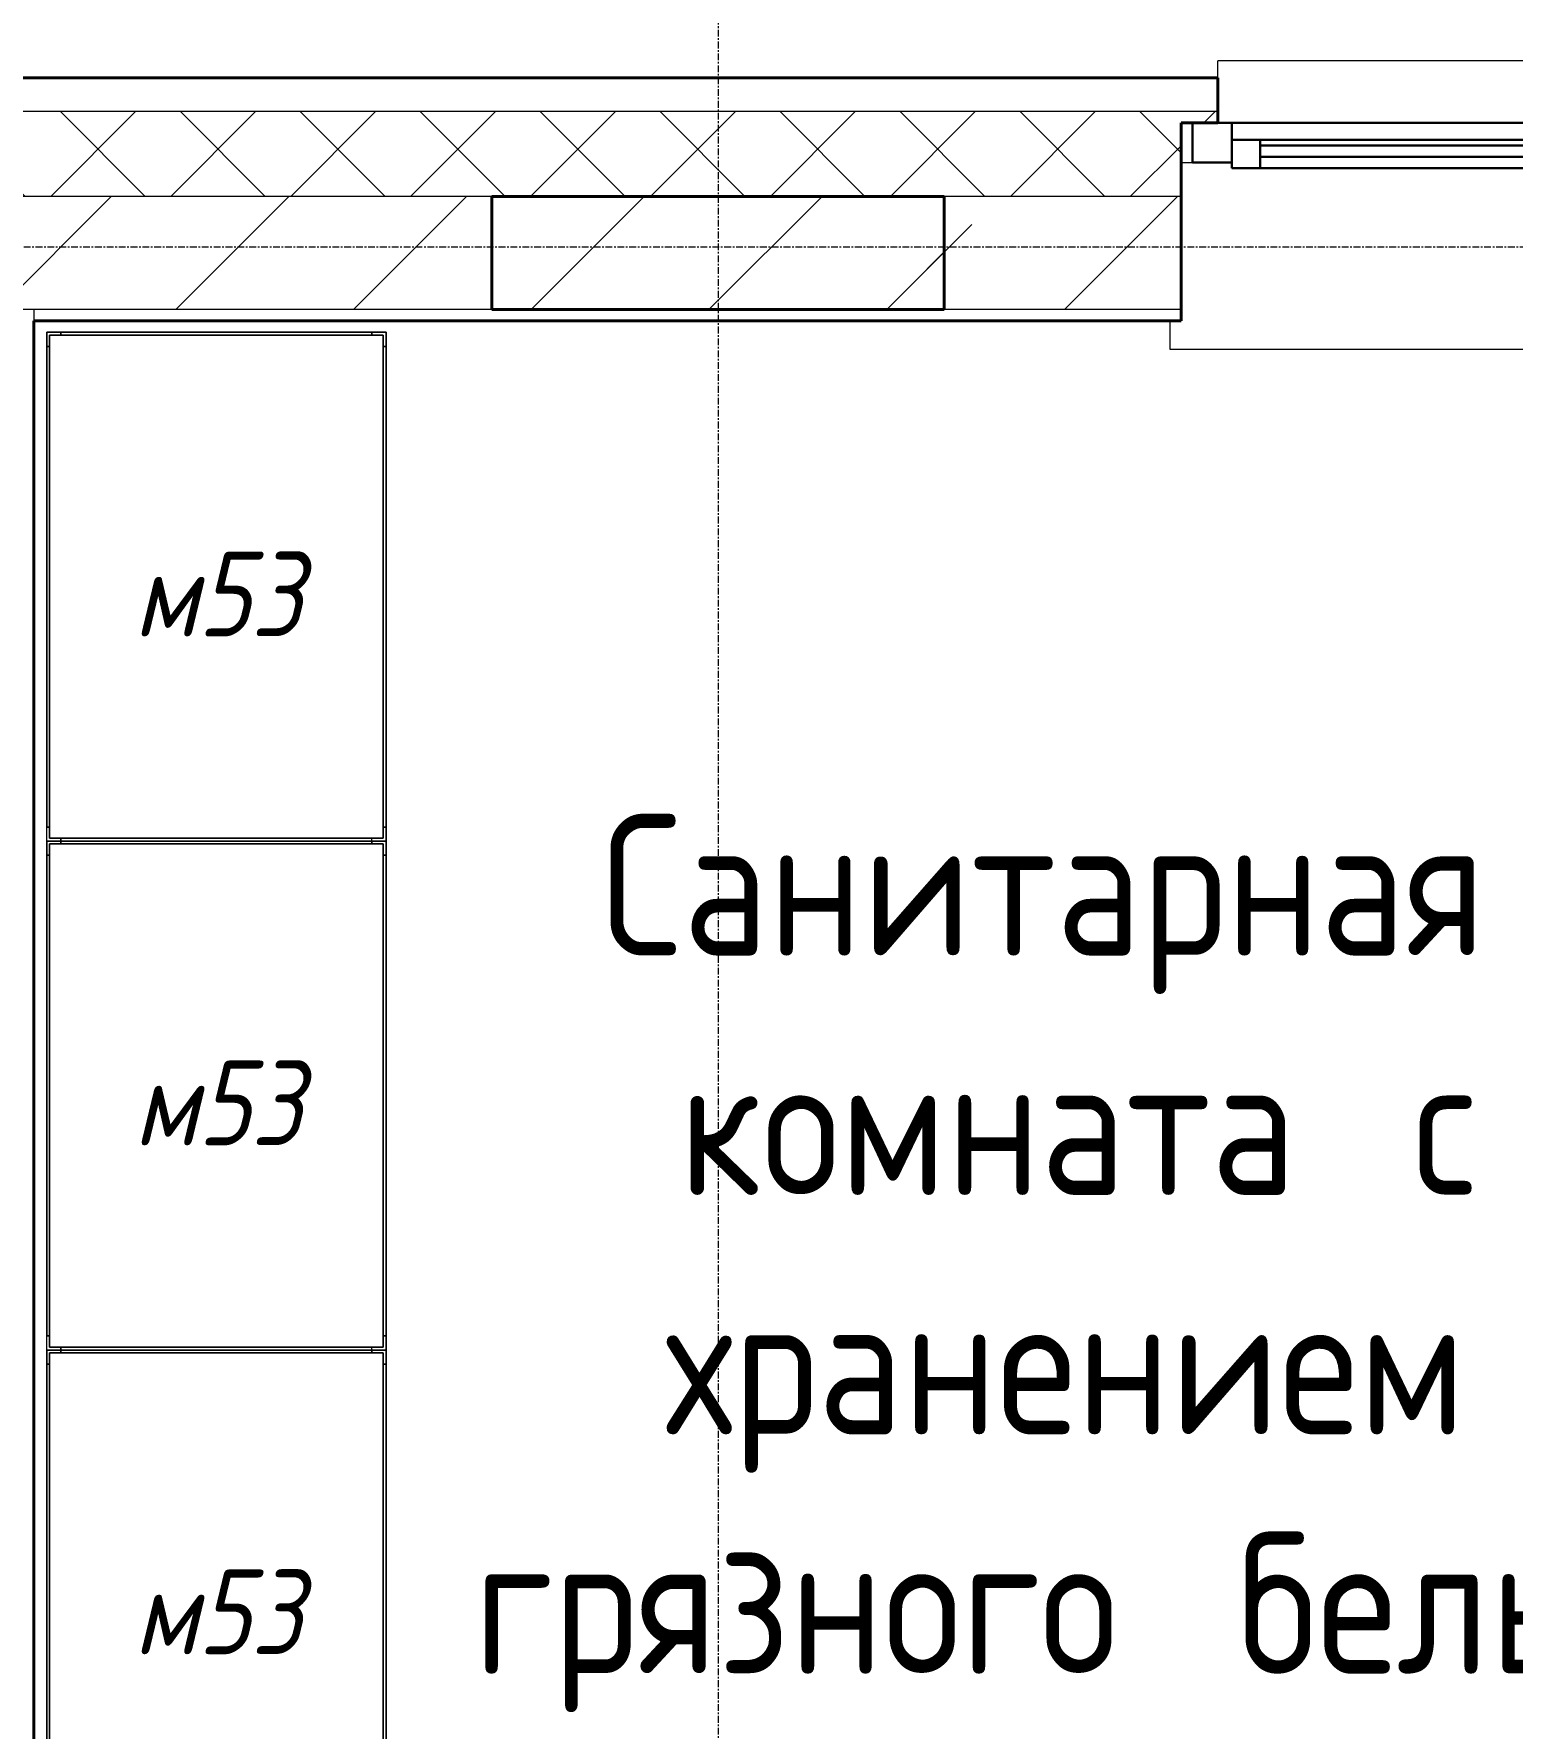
# Model space of a CAD drawing. Header units: millimetres. Extents: x -32954 to 151739, y -65671 to 56243.
# Drawn here: x -23660 to -21046, y -23373 to -20377 of the extents above; entities that cross this region are included whole.
import ezdxf

# ---------------------------------------------------------------- set-up
doc = ezdxf.new("R2010")
doc.units = ezdxf.units.MM
doc.linetypes.add('ADSK_Линия сетки', pattern=[21, 12, -3, 3, -3])
for name, color, linetype, lineweight in [('A-GENM', 7, 'Continuous', 9), ('I-FURN', 7, 'Continuous', 9), ('I-FURN-IDEN', 7, 'Continuous', 9), ('Каркас_Импост', 7, 'Continuous', 30), ('Колонны', 7, 'Continuous', 18), ('Марки помещений', 7, 'Continuous', 18), ('Окна', 7, 'Continuous', 18), ('Оси', 7, 'Continuous', 9), ('Остекление', 7, 'Continuous', 30), ('Отлив', 7, 'Continuous', 18), ('Подоконник_Верхний брус', 7, 'Continuous', 18), ('Стены разрез', 7, 'Continuous', 40), ('Стены штриховка', 7, 'Continuous', 18)]:
    doc.layers.add(name, color=color, linetype=linetype, lineweight=lineweight)
doc.styles.add('GOST Common', font='GOST_Common.ttf', dxfattribs={"width": 0.9, "height": 250})
doc.styles.add('GOST Common_I', font='GOST_Common Italic.ttf', dxfattribs={"width": 0.9, "height": 150})

# ---------------------------------------------------------------- blocks, each defined once
blk = doc.blocks.new('B2B_Окно_1створка - 1320х1460h-729011-В_АР_ПЭ_02 Этаж')
at = {"layer": 'Каркас_Импост', "lineweight": 30}
for p, q in [((-660, 135), (-660, 65)), ((-590, 135), (-615, 135)), ((-590, 105), (-590, 135)), ((590, 135), (590, 105)), ((615, 135), (590, 135)), ((660, 65), (660, 135)), ((-540, 105), (-590, 105)), ((-590, 105), (-590, 55)), ((-540, 55), (-540, 105)), ((540, 105), (540, 55)), ((590, 105), (540, 105)), ((590, 55), (590, 105)), ((-660, 65), (-590, 65)), ((590, 65), (660, 65)), ((-590, 55), (-540, 55)), ((540, 55), (590, 55))]:
    blk.add_line(p, q, dxfattribs=at)
at = {"layer": 'Каркас_Импост'}
for p, q in [((590, 135), (-590, 135)), ((540, 105), (-540, 105)), ((-540, 55), (540, 55))]:
    blk.add_line(p, q, dxfattribs=at)
at = {"layer": 'Остекление'}
for p, q in [((540, 95), (-540, 95)), ((-540, 95), (-540, 75)), ((540, 75), (540, 95)), ((-540, 75), (540, 75))]:
    blk.add_line(p, q, dxfattribs=at)
blk = doc.blocks.new('В2В_Подоконник_ПВХ - ПВХ-717279-В_АР_ПЭ_02 Этаж')
at = {"layer": 'Подоконник_Верхний брус'}
for p, q in [((-680, 0), (-660, 0)), ((660, 0), (680, 0)), ((-700, -280), (-700, -330)), ((700, -330), (700, -280)), ((-700, -330), (700, -330))]:
    blk.add_line(p, q, dxfattribs=at)
blk = doc.blocks.new('B2B_Отлив - Отлив_металлический-717280-В_АР_ПЭ_02 Этаж')
at = {"layer": 'Отлив'}
for p, q in [((-615, 80), (-615, 110)), ((615, 110), (-615, 110)), ((615, 110), (615, 80)), ((-615, 1), (615, 1))]:
    blk.add_line(p, q, dxfattribs=at)
blk = doc.blocks.new('М10-М12-М53-М103-М155-М186-М376-М386-М387-М390_Стеллаж - М53_Стеллаж разборный 900х600х1830-8574333-О_ТХ_03')
at = {"layer": 'A-GENM'}
for p, q in [((-425, 0), (-425, -5)), ((425, 0), (-425, 0)), ((-425, 0), (-425, -5)), ((425, 0), (-425, 0)), ((-425, -5), (-425, 0)), ((-425, 0), (425, 0)), ((-425, 0), (-425, -5)), ((425, 0), (-425, 0)), ((425, -5), (425, 0)), ((425, 0), (425, -5)), ((425, 0), (425, -5)), ((425, -5), (425, 0)), ((-425, 0), (-450, 0)), ((-450, 0), (-450, -25)), ((-450, -25), (-450, 0)), ((-450, 0), (-425, 0)), ((-445, -25), (-450, -25)), ((-450, -575), (-450, -25)), ((-450, -25), (-445, -25)), ((-450, -25), (-450, -575)), ((-450, -575), (-450, -25)), ((-445, -25), (-450, -25)), ((-450, -25), (-450, -575)), ((-445, -25), (-450, -25)), ((-450, -575), (-450, -25)), ((-450, -25), (-445, -25)), ((-450, -25), (-450, -575)), ((-445, -25), (-450, -25)), ((-450, -575), (-450, -25)), ((-445, -25), (-450, -25)), ((-450, -25), (-450, -575)), ((-445, -25), (-450, -25)), ((-425, -5), (-445, -5)), ((-445, -5), (-445, -25)), ((-445, -25), (-445, -5)), ((-445, -5), (-425, -5)), ((-445, -25), (-445, -5)), ((-445, -5), (-425, -5)), ((-425, -5), (-445, -5)), ((-445, -5), (-445, -25)), ((-445, -25), (-445, -5)), ((-445, -5), (-425, -5)), ((-425, -5), (-445, -5)), ((-445, -5), (-445, -25)), ((-445, -25), (-445, -5)), ((-445, -5), (-425, -5)), ((-425, -5), (-445, -5)), ((-445, -5), (-445, -25)), ((-445, -575), (-445, -25)), ((-445, -25), (-445, -575)), ((-445, -575), (-445, -25)), ((-445, -25), (-445, -595)), ((-445, -575), (-445, -25)), ((-445, -25), (-445, -575)), ((-445, -575), (-445, -25)), ((-445, -25), (-445, -595)), ((-425, 0), (-425, -5)), ((425, 0), (-425, 0)), ((-425, 0), (-425, -5)), ((425, 0), (-425, 0)), ((-425, -5), (-425, 0)), ((-425, 0), (425, 0)), ((-425, 0), (-425, -5)), ((425, 0), (-425, 0)), ((-425, -5), (425, -5)), ((425, -5), (-425, -5)), ((425, -5), (-425, -5)), ((425, -5), (-425, -5)), ((-425, -5), (425, -5)), ((425, -5), (-425, -5)), ((425, -5), (-425, -5)), ((425, -5), (-425, -5)), ((450, 0), (425, 0)), ((425, -5), (425, 0)), ((425, 0), (450, 0)), ((425, 0), (425, -5)), ((425, 0), (425, -5)), ((425, -5), (425, 0)), ((445, -5), (425, -5)), ((425, -5), (445, -5)), ((425, -5), (445, -5)), ((445, -5), (425, -5)), ((425, -5), (445, -5)), ((445, -5), (425, -5)), ((425, -5), (445, -5)), ((445, -5), (425, -5)), ((445, -25), (445, -5)), ((445, -5), (445, -25)), ((445, -5), (445, -25)), ((445, -25), (445, -5)), ((445, -5), (445, -25)), ((445, -25), (445, -5)), ((445, -5), (445, -25)), ((445, -25), (445, -5)), ((450, -25), (445, -25)), ((445, -25), (445, -575)), ((445, -595), (445, -25)), ((450, -25), (445, -25)), ((445, -25), (445, -575)), ((445, -595), (445, -25)), ((450, -25), (445, -25)), ((450, -25), (445, -25)), ((445, -25), (445, -575)), ((445, -595), (445, -25)), ((450, -25), (445, -25)), ((450, -25), (445, -25)), ((445, -25), (445, -575)), ((445, -595), (445, -25)), ((450, -25), (445, -25)), ((450, -25), (445, -25)), ((450, -25), (450, 0)), ((450, 0), (450, -25)), ((450, -25), (450, -600)), ((450, -575), (450, -25)), ((450, -25), (450, -575)), ((450, -575), (450, -25)), ((450, -25), (450, -575)), ((450, -575), (450, -25)), ((450, -25), (450, -575)), ((450, -575), (450, -25)), ((-450, -575), (-450, -600)), ((-450, -575), (-445, -575)), ((-450, -600), (-450, -575)), ((-445, -575), (-450, -575)), ((-445, -575), (-450, -575)), ((-445, -575), (-450, -575)), ((-445, -575), (-450, -575)), ((-445, -575), (-450, -575)), ((-445, -575), (-450, -575)), ((-450, -575), (-445, -575)), ((-445, -575), (-445, -595)), ((-445, -595), (-445, -575)), ((-445, -595), (-445, -575)), ((-445, -595), (-445, -575)), ((-445, -595), (-445, -575)), ((-445, -575), (-445, -595)), ((-445, -595), (-425, -595)), ((-425, -595), (-445, -595)), ((-425, -595), (-445, -595)), ((-425, -595), (-445, -595)), ((-445, -595), (445, -595)), ((-425, -595), (-445, -595)), ((-445, -595), (-425, -595)), ((-445, -595), (445, -595)), ((-425, -595), (-425, -600)), ((-425, -600), (-425, -595)), ((-425, -600), (-425, -595)), ((-425, -600), (-425, -595)), ((-425, -600), (-425, -595)), ((425, -595), (-425, -595)), ((-425, -595), (445, -595)), ((-425, -595), (-425, -600)), ((425, -595), (-425, -595)), ((425, -595), (-425, -595)), ((-425, -595), (445, -595)), ((-425, -595), (-425, -600)), ((-425, -595), (-425, -600)), ((425, -595), (-425, -595)), ((425, -600), (425, -595)), ((425, -595), (445, -595)), ((445, -595), (425, -595)), ((425, -600), (425, -595)), ((425, -595), (425, -600)), ((445, -595), (425, -595)), ((425, -595), (425, -600)), ((425, -595), (425, -600)), ((445, -595), (425, -595)), ((425, -595), (425, -600)), ((425, -595), (425, -600)), ((425, -595), (425, -600)), ((445, -595), (445, -575)), ((445, -575), (450, -575)), ((445, -575), (450, -575)), ((450, -575), (445, -575)), ((445, -575), (445, -595)), ((450, -575), (445, -575)), ((450, -575), (445, -575)), ((445, -575), (445, -595)), ((450, -575), (445, -575)), ((450, -575), (445, -575)), ((445, -575), (445, -595)), ((450, -575), (445, -575)), ((450, -575), (450, -600)), ((-450, -600), (-425, -600)), ((-425, -600), (-450, -600)), ((450, -600), (-425, -600)), ((-425, -600), (425, -600)), ((425, -600), (-425, -600)), ((-425, -600), (425, -600)), ((425, -600), (-425, -600)), ((-425, -600), (425, -600)), ((425, -600), (-425, -600)), ((-425, -600), (425, -600)), ((450, -600), (425, -600))]:
    blk.add_line(p, q, dxfattribs=at)

msp = doc.modelspace()

# ---------------------------------------------------------------- hatches: boundary and pattern name
at = {"layer": 'Колонны', "lineweight": 9}
h = msp.add_hatch(dxfattribs=at)
h.set_pattern_fill('FP_3', color=256, style=0, pattern_type=2)
h.set_pattern_definition([(45, (-4e-12, -22914.43), (-314.309, 314.309), []), (45, (314.3, -22914.43), (-314.309, 314.309), [222.25, -111.125])])
h.paths.add_polyline_path([(-22050, -20864.4), (-22050, -20664.4), (-22850, -20664.4), (-22850, -20864.4)])
at = {"layer": 'Стены разрез', "lineweight": 9}
h = msp.add_hatch(dxfattribs=at)
h.set_pattern_fill('FP_1', color=256, style=0, pattern_type=2)
h.set_pattern_definition([(45, (-4e-12, -22914.43), (-106.066, 106.066), []), (135, (-4e-12, -22914.43), (-106.066, -106.066), [])])
h.paths.add_polyline_path([(-15365, -20664.4), (-15365, -20514.4), (-15865, -20514.4), (-15865, -20534.4), (-15800, -20534.4), (-15800, -20664.4)])
h.paths.add_polyline_path([(-18155, -20664.4), (-17160, -20664.4), (-17160, -20534.4), (-17095, -20534.4), (-17095, -20514.4), (-18220, -20514.4), (-18220, -20534.4), (-18155, -20534.4)])
h.paths.add_polyline_path([(-19515, -20664.4), (-19515, -20534.4), (-19450, -20534.4), (-19450, -20514.4), (-20336.2, -20514.4), (-20336.2, -20534.4), (-20271.2, -20534.4), (-20271.2, -20664.4), (-19643.4, -20664.4)])
h.paths.add_polyline_path([(-21631.2, -20664.4), (-21631.2, -20534.4), (-21566.2, -20534.4), (-21566.2, -20514.4), (-24470, -20514.4), (-24470, -20534.4), (-24405, -20534.4), (-24405, -20664.4), (-24150.2, -20664.4)])
h.paths.add_polyline_path([(-25765, -20664.4), (-25765, -20534.4), (-25700, -20534.4), (-25700, -20514.4), (-27565, -20514.4), (-27565, -20534.4), (-27500, -20534.4), (-27500, -20664.4), (-27154.8, -20664.4)])
h.paths.add_polyline_path([(-30220, -20664.4), (-28860, -20664.4), (-28860, -20534.4), (-28795, -20534.4), (-28795, -20514.4), (-30220, -20514.4)])
h = msp.add_hatch(dxfattribs=at)
h.set_pattern_fill('FP_2', color=256, style=0, pattern_type=2)
h.set_pattern_definition([(45, (-4e-12, -22914.43), (-314.309, 314.309), []), (45, (314.3, -22914.43), (-314.309, 314.309), [555.625, -111.125, 3.353, -107.772])])
h.paths.add_polyline_path([(-15365, -20864.4), (-15365, -20664.4), (-15800, -20664.4), (-15800, -20864.4)])
h.paths.add_polyline_path([(-17390, -20864.4), (-17160, -20864.4), (-17160, -20664.4), (-18155, -20664.4), (-18155, -20864.4), (-18141.1, -20864.4)])
h.paths.add_polyline_path([(-19643.4, -20864.4), (-19515, -20864.4), (-19515, -20664.4), (-20271.2, -20664.4), (-20271.2, -20864.4), (-19835, -20864.4)])
h.paths.add_polyline_path([(-21631.2, -20864.4), (-21631.2, -20664.4), (-24405, -20664.4), (-24405, -20864.4), (-23660, -20864.4)])
h.paths.add_polyline_path([(-25765, -20864.4), (-25765, -20664.4), (-27500, -20664.4), (-27500, -20864.4), (-26385, -20864.4)])
h.paths.add_polyline_path([(-29890, -20864.4), (-28860, -20864.4), (-28860, -20664.4), (-30070, -20664.4), (-30070, -20864.4), (-30050, -20864.4)])

# ---------------------------------------------------------------- linework, layer by layer
at = {"layer": 'Колонны', "lineweight": 40}
for p, q in [((-22050, -20664.4), (-22850, -20664.4)), ((-22850, -20664.4), (-22850, -20864.4)), ((-22050, -20864.4), (-22050, -20664.4)), ((-22850, -20864.4), (-22050, -20864.4))]:
    msp.add_line(p, q, dxfattribs=at)
at = {"layer": 'Оси', "linetype": 'ADSK_Линия сетки'}
for p, q in [((-22450, -18626.6), (-22450, -37414.4)), ((2500, -20754.4), (-32136.4, -20754.4))]:
    msp.add_line(p, q, dxfattribs=at)
at = {"layer": 'Стены разрез'}
for p, q in [((-21566.2, -20454.4), (-24470, -20454.4)), ((-21566.2, -20534.4), (-21566.2, -20454.4)), ((-21631.2, -20884.4), (-21631.2, -20534.4)), ((-21631.2, -20534.4), (-21566.2, -20534.4)), ((-23660, -20884.4), (-21631.2, -20884.4)), ((-23660, -26260.9), (-23660, -20884.4))]:
    msp.add_line(p, q, dxfattribs=at)
at = {"layer": 'Стены штриховка'}
for p, q in [((-21566.2, -20514.4), (-24470, -20514.4)), ((-21631.2, -20664.4), (-24405, -20664.4)), ((-21631.2, -20864.4), (-24405, -20864.4)), ((-23660, -20864.4), (-23660, -20884.4))]:
    msp.add_line(p, q, dxfattribs=at)

# ---------------------------------------------------------------- block references
at = {"layer": 'I-FURN', "rotation": 270}
for p in [(-23037.2, -21354.6), (-23037.2, -22254.6), (-23037.2, -23154.6)]:
    msp.add_blockref('М10-М12-М53-М103-М155-М186-М376-М386-М387-М390_Стеллаж - М53_Стеллаж разборный 900х600х1830-8574333-О_ТХ_03', p, dxfattribs=at)
at = {"layer": 'Окна'}
for name, p in [('B2B_Отлив - Отлив_металлический-717280-В_АР_ПЭ_02 Этаж', (-20951.2, -20534.4)), ('B2B_Окно_1створка - 1320х1460h-729011-В_АР_ПЭ_02 Этаж', (-20951.2, -20669.4)), ('В2В_Подоконник_ПВХ - ПВХ-717279-В_АР_ПЭ_02 Этаж', (-20951.2, -20604.4))]:
    msp.add_blockref(name, p, dxfattribs=at)

# ---------------------------------------------------------------- texts
at = {"layer": 'I-FURN-IDEN', "char_height": 150, "attachment_point": 1, "style": 'GOST Common_I'}
for s, insert, width in [('53', (-23370.3, -21292.5), 245.316), ('\\fGOST Common|b0|i1|c204|p34|;\\W.9;м', (-23483.4, -21292.5), 137.089), ('53', (-23370.3, -22192.5), 245.316), ('\\fGOST Common|b0|i1|c204|p34|;\\W.9;м', (-23483.4, -22192.5), 137.089), ('53', (-23370.3, -23092.5), 245.316), ('\\fGOST Common|b0|i1|c204|p34|;\\W.9;м', (-23483.4, -23092.5), 137.089)]:
    msp.add_mtext(s, dxfattribs=dict(at, insert=insert, width=width))
at = {"layer": 'Марки помещений', "lineweight": 9, "char_height": 250, "attachment_point": 1, "style": 'GOST Common'}
for s, insert, width in [('Санитарная', (-22656.1, -21756.9), 2063.544), ('комната', (-22519.2, -22180.2), 1479.113), ('\\fGOST Common|b0|i0|c204|p34|;\\W.9;с', (-21221.4, -22180.2), 165.949), ('хранением', (-22543, -22603.6), 1796.582), ('белья', (-21531, -23026.9), 974.05), ('грязного', (-22882.4, -23026.9), 1544.05)]:
    msp.add_mtext(s, dxfattribs=dict(at, insert=insert, width=width))

doc.saveas('drawing.dxf')
